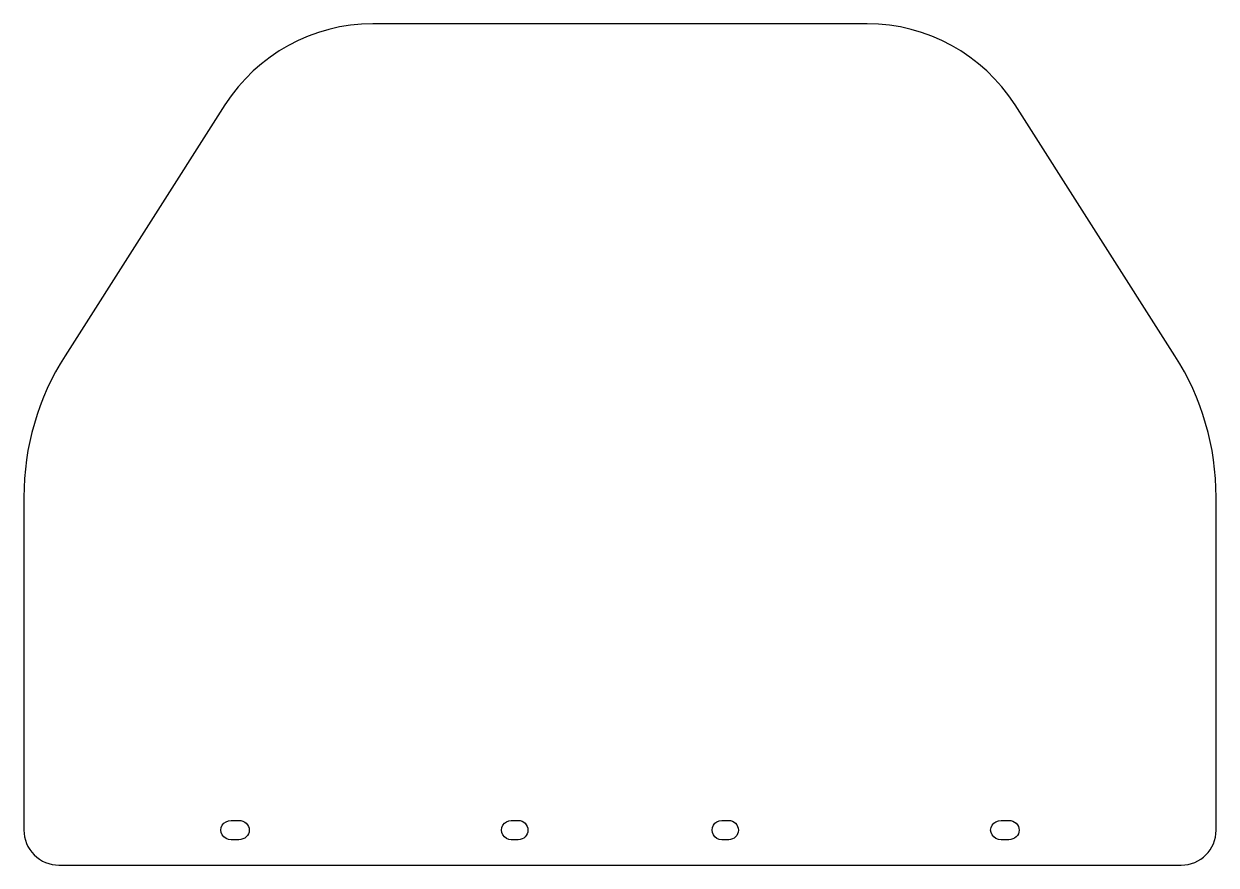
# Model space of a CAD drawing. Header units: millimetres. Extents: x 0 to 340, y 0 to 240.
import ezdxf

# ---------------------------------------------------------------- set-up
doc = ezdxf.new("R2010")
doc.units = ezdxf.units.MM
doc.header["$MEASUREMENT"] = 0
doc.layers.add('Layer 1', color=18, linetype='Continuous', true_color=0x000000)

msp = doc.modelspace()

# ---------------------------------------------------------------- linework, layer by layer
at = {"layer": 'Layer 1'}
for p, q in [((240.49, 240), (99.51, 240)), ((57.34, 216.86), (11.75, 145.3)), ((328.25, 145.3), (282.66, 216.86)), ((0, 105), (0, 10)), ((340, 10), (340, 105)), ((59.15, 12.75), (61.32, 12.75)), ((139, 12.75), (141, 12.75)), ((199, 12.75), (201, 12.75)), ((278.68, 12.75), (280.85, 12.75)), ((61.32, 7.25), (59.15, 7.25)), ((141, 7.25), (139, 7.25)), ((201, 7.25), (199, 7.25)), ((280.85, 7.25), (278.68, 7.25)), ((10, 0), (330, 0))]:
    msp.add_line(p, q, dxfattribs=at)
for points in [[(99.51, 240), (82.42, 240), (66.52, 231.28), (57.34, 216.86)], [(282.66, 216.86), (273.48, 231.28), (257.58, 240), (240.49, 240)], [(11.75, 145.3), (4.07, 133.26), (0, 119.28), (0, 105)], [(340, 105), (340, 119.28), (335.93, 133.26), (328.25, 145.3)], [(56.57, 8.62), (56.04, 9.48), (56.04, 10.52), (56.57, 11.37)], [(56.57, 11.37), (57.11, 12.23), (58.09, 12.75), (59.15, 12.75)], [(61.32, 12.75), (62.97, 12.75), (64.3, 11.52), (64.3, 10)], [(136.62, 8.62), (136.13, 9.48), (136.13, 10.52), (136.62, 11.37)], [(136.62, 11.37), (137.11, 12.23), (138.02, 12.75), (139, 12.75)], [(141, 12.75), (142.52, 12.75), (143.75, 11.52), (143.75, 10)], [(196.62, 8.62), (196.13, 9.48), (196.13, 10.52), (196.62, 11.37)], [(196.62, 11.37), (197.11, 12.23), (198.02, 12.75), (199, 12.75)], [(201, 12.75), (202.52, 12.75), (203.75, 11.52), (203.75, 10)], [(276.1, 8.62), (275.56, 9.48), (275.56, 10.52), (276.1, 11.37)], [(276.1, 11.37), (276.63, 12.23), (277.61, 12.75), (278.68, 12.75)], [(280.85, 12.75), (282.49, 12.75), (283.83, 11.52), (283.83, 10)], [(0, 10), (0, 7.35), (1.05, 4.8), (2.93, 2.93)], [(59.15, 7.25), (58.09, 7.25), (57.11, 7.77), (56.57, 8.62)], [(64.3, 10), (64.3, 8.48), (62.97, 7.25), (61.32, 7.25)], [(139, 7.25), (138.02, 7.25), (137.11, 7.77), (136.62, 8.62)], [(143.75, 10), (143.75, 8.48), (142.52, 7.25), (141, 7.25)], [(199, 7.25), (198.02, 7.25), (197.11, 7.77), (196.62, 8.62)], [(203.75, 10), (203.75, 8.48), (202.52, 7.25), (201, 7.25)], [(278.68, 7.25), (277.61, 7.25), (276.63, 7.77), (276.1, 8.62)], [(283.83, 10), (283.83, 8.48), (282.49, 7.25), (280.85, 7.25)], [(330, 0), (335.52, 0), (340, 4.48), (340, 10)], [(2.93, 2.93), (4.8, 1.05), (7.35, 0), (10, 0)]]:
    msp.add_open_spline(points, degree=3, dxfattribs=at)

doc.saveas('drawing.dxf')
